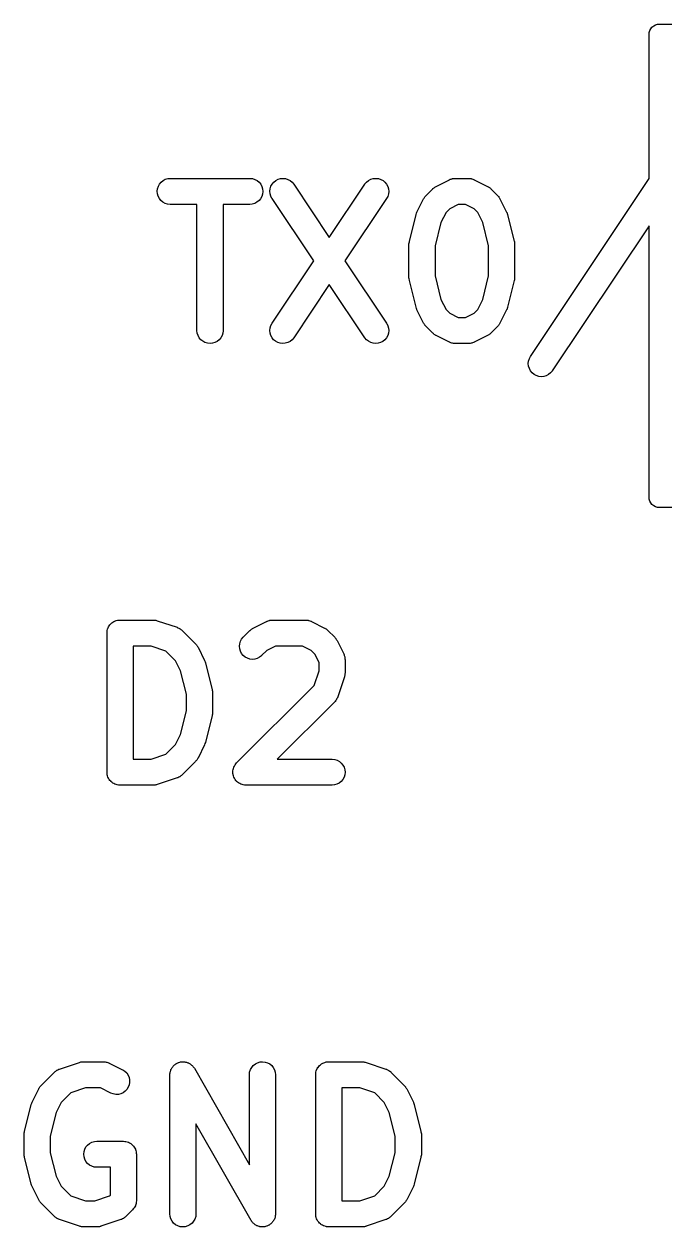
# Model space of a CAD drawing. Extents: x -13 to 127, y -89 to 15.
# Drawn here: x 108.81 to 112.5, y -23.67 to -16.76 of the extents above; entities that cross this region are included whole.
import ezdxf

# ---------------------------------------------------------------- set-up
doc = ezdxf.new("R2010")
doc.units = 0
doc.layers.add('BLACK', color=7, linetype='CONTINUOUS')

msp = doc.modelspace()

# ---------------------------------------------------------------- linework, layer by layer
at = {"layer": 'BLACK', "linetype": 'CONTINUOUS'}
for p, q in [((112.408, -16.818), (112.409, -16.8062)), ((112.409, -16.8062), (112.412, -16.7949)), ((112.412, -16.7949), (112.418, -16.7845)), ((112.418, -16.7845), (112.425, -16.7754)), ((112.425, -16.7754), (112.435, -16.7679)), ((112.435, -16.7679), (112.445, -16.7623)), ((112.445, -16.7623), (112.456, -16.7589)), ((112.456, -16.7589), (112.465, -16.758)), ((112.465, -16.758), (112.468, -16.7577)), ((112.468, -16.7577), (112.471, -16.758)), ((112.471, -16.758), (115.065, -16.758)), ((112.408, -16.8209), (112.408, -16.818)), ((112.408, -17.6466), (112.408, -16.8209)), ((109.581, -17.7194), (109.582, -17.7048)), ((109.582, -17.7048), (109.587, -17.6908)), ((109.587, -17.6908), (109.593, -17.678)), ((109.593, -17.678), (109.603, -17.6667)), ((109.603, -17.6667), (109.614, -17.6574)), ((109.614, -17.6574), (109.627, -17.6506)), ((109.627, -17.6506), (109.641, -17.6463)), ((109.641, -17.6463), (109.656, -17.6449)), ((109.656, -17.6449), (110.113, -17.6449)), ((110.113, -17.6449), (110.114, -17.6449)), ((110.114, -17.6449), (110.128, -17.6465)), ((110.128, -17.6465), (110.142, -17.651)), ((110.142, -17.651), (110.155, -17.658)), ((110.155, -17.658), (110.166, -17.6674)), ((110.166, -17.6674), (110.176, -17.6788)), ((110.176, -17.6788), (110.182, -17.6918)), ((110.182, -17.6918), (110.186, -17.7058)), ((110.186, -17.7058), (110.188, -17.7204)), ((110.228, -17.719), (110.23, -17.7044)), ((110.23, -17.7044), (110.234, -17.6905)), ((110.234, -17.6905), (110.241, -17.6776)), ((110.241, -17.6776), (110.251, -17.6664)), ((110.251, -17.6664), (110.262, -17.6572)), ((110.262, -17.6572), (110.275, -17.6504)), ((110.275, -17.6504), (110.289, -17.6463)), ((110.289, -17.6463), (110.304, -17.6449)), ((110.304, -17.6449), (110.318, -17.6464)), ((110.318, -17.6464), (110.332, -17.6507)), ((110.332, -17.6507), (110.345, -17.6577)), ((110.345, -17.6577), (110.356, -17.667)), ((110.356, -17.667), (110.366, -17.6783)), ((110.366, -17.6783), (110.57, -17.9847)), ((110.57, -17.9847), (110.774, -17.6783)), ((110.774, -17.6783), (110.775, -17.6774)), ((110.775, -17.6774), (110.784, -17.6662)), ((110.784, -17.6662), (110.796, -17.6571)), ((110.796, -17.6571), (110.809, -17.6503)), ((110.809, -17.6503), (110.823, -17.6462)), ((110.823, -17.6462), (110.837, -17.6449)), ((110.837, -17.6449), (110.852, -17.6465)), ((110.852, -17.6465), (110.866, -17.6508)), ((110.866, -17.6508), (110.879, -17.6578)), ((110.879, -17.6578), (110.89, -17.6671)), ((110.89, -17.6671), (110.899, -17.6785)), ((110.899, -17.6785), (110.906, -17.6914)), ((110.906, -17.6914), (110.91, -17.7055)), ((110.91, -17.7055), (110.912, -17.72)), ((111.126, -17.7431), (111.165, -17.705)), ((111.165, -17.7042), (111.169, -17.7016)), ((111.165, -17.705), (111.165, -17.7042)), ((111.169, -17.7016), (111.172, -17.6987)), ((111.172, -17.6987), (111.174, -17.697)), ((111.174, -17.697), (111.177, -17.6951)), ((111.177, -17.6951), (111.18, -17.6932)), ((111.18, -17.6932), (111.184, -17.6909)), ((111.184, -17.6909), (111.26, -17.6528)), ((111.26, -17.6528), (111.261, -17.6524)), ((111.261, -17.6524), (111.263, -17.6516)), ((111.263, -17.6516), (111.265, -17.6506)), ((111.265, -17.6506), (111.27, -17.6491)), ((111.27, -17.6491), (111.275, -17.6473)), ((111.275, -17.6473), (111.277, -17.647)), ((111.277, -17.647), (111.279, -17.6463)), ((111.279, -17.6463), (111.284, -17.6458)), ((111.284, -17.6458), (111.289, -17.645)), ((111.289, -17.645), (111.292, -17.6451)), ((111.292, -17.6451), (111.294, -17.6449)), ((111.294, -17.6449), (111.37, -17.6449)), ((111.37, -17.6449), (111.371, -17.6449)), ((111.371, -17.6449), (111.373, -17.6452)), ((111.373, -17.6452), (111.375, -17.6451)), ((111.375, -17.6451), (111.38, -17.646)), ((111.38, -17.646), (111.386, -17.6465)), ((111.386, -17.6465), (111.388, -17.6472)), ((111.388, -17.6472), (111.39, -17.6476)), ((111.39, -17.6476), (111.395, -17.6494)), ((111.395, -17.6494), (111.399, -17.651)), ((111.399, -17.651), (111.401, -17.652)), ((111.401, -17.652), (111.403, -17.6528)), ((111.403, -17.6528), (111.48, -17.6909)), ((111.48, -17.6909), (111.481, -17.6914)), ((111.481, -17.6914), (111.484, -17.6937)), ((111.484, -17.6937), (111.488, -17.6957)), ((111.488, -17.6957), (111.49, -17.6977)), ((111.49, -17.6977), (111.493, -17.6994)), ((111.493, -17.6994), (111.496, -17.7023)), ((111.496, -17.7023), (111.499, -17.705)), ((111.499, -17.705), (111.537, -17.7431)), ((111.727, -18.6688), (112.408, -17.6466)), ((109.582, -17.734), (109.581, -17.7194)), ((109.586, -17.748), (109.582, -17.734)), ((109.593, -17.761), (109.586, -17.748)), ((109.602, -17.7724), (109.593, -17.761)), ((109.613, -17.7818), (109.602, -17.7724)), ((110.166, -17.7731), (110.154, -17.7824)), ((110.175, -17.7618), (110.166, -17.7731)), ((110.182, -17.749), (110.175, -17.7618)), ((110.186, -17.735), (110.182, -17.749)), ((110.188, -17.7204), (110.186, -17.735)), ((110.23, -17.7336), (110.228, -17.719)), ((110.234, -17.7476), (110.23, -17.7336)), ((110.24, -17.7606), (110.234, -17.7476)), ((110.241, -17.7615), (110.24, -17.7606)), ((110.48, -18.1199), (110.241, -17.7615)), ((110.899, -17.7615), (110.66, -18.1199)), ((110.906, -17.7486), (110.899, -17.7615)), ((110.91, -17.7346), (110.906, -17.7486)), ((110.912, -17.72), (110.91, -17.7346)), ((111.074, -17.8387), (111.112, -17.7626)), ((111.112, -17.7626), (111.113, -17.7616)), ((111.113, -17.7616), (111.115, -17.7581)), ((111.115, -17.7581), (111.117, -17.7544)), ((111.117, -17.7544), (111.119, -17.752)), ((111.119, -17.752), (111.121, -17.7493)), ((111.121, -17.7493), (111.124, -17.7463)), ((111.124, -17.7463), (111.126, -17.7431)), ((111.537, -17.7431), (111.538, -17.7438)), ((111.538, -17.7438), (111.541, -17.7471)), ((111.541, -17.7471), (111.544, -17.7502)), ((111.544, -17.7502), (111.545, -17.7528)), ((111.545, -17.7528), (111.547, -17.7552)), ((111.547, -17.7552), (111.549, -17.759)), ((111.549, -17.759), (111.551, -17.7626)), ((111.551, -17.7626), (111.589, -17.8387)), ((109.626, -17.7888), (109.613, -17.7818)), ((109.64, -17.7933), (109.626, -17.7888)), ((109.655, -17.7949), (109.64, -17.7933)), ((109.656, -17.7949), (109.655, -17.7949)), ((109.809, -17.7949), (109.656, -17.7949)), ((109.809, -18.5199), (109.809, -17.7949)), ((110.113, -17.7949), (109.959, -17.7949)), ((109.959, -17.7949), (109.959, -18.5199)), ((110.127, -17.7935), (110.113, -17.7949)), ((110.141, -17.7892), (110.127, -17.7935)), ((110.154, -17.7824), (110.141, -17.7892)), ((111.069, -17.8524), (111.072, -17.8459)), ((111.072, -17.8459), (111.074, -17.8394)), ((111.074, -17.8391), (111.074, -17.8387)), ((111.074, -17.8394), (111.074, -17.8391)), ((111.241, -17.8405), (111.212, -17.8985)), ((111.262, -17.8196), (111.241, -17.8405)), ((111.311, -17.7949), (111.262, -17.8196)), ((111.352, -17.7949), (111.311, -17.7949)), ((111.402, -17.8196), (111.352, -17.7949)), ((111.423, -17.8405), (111.402, -17.8196)), ((111.452, -17.8985), (111.423, -17.8405)), ((111.589, -17.8387), (111.59, -17.8397)), ((111.59, -17.8397), (111.59, -17.84)), ((111.59, -17.84), (111.59, -17.8403)), ((111.59, -17.8403), (111.593, -17.8469)), ((111.031, -18.0065), (111.069, -17.8541)), ((111.069, -17.8528), (111.069, -17.8524)), ((111.069, -17.8531), (111.069, -17.8528)), ((111.069, -17.8541), (111.069, -17.8531)), ((111.212, -17.8985), (111.178, -18.0339)), ((111.485, -18.0339), (111.452, -17.8985)), ((111.593, -17.8469), (111.595, -17.8534)), ((111.595, -17.8534), (111.595, -17.8538)), ((111.595, -17.8538), (111.595, -17.8541)), ((111.595, -17.8541), (111.633, -18.0065)), ((112.408, -17.9171), (111.851, -18.752)), ((112.408, -19.475), (112.408, -17.9171)), ((111.028, -18.021), (111.029, -18.015)), ((111.028, -18.0223), (111.028, -18.021)), ((111.028, -18.0236), (111.028, -18.0223)), ((111.028, -18.0247), (111.028, -18.0236)), ((111.028, -18.2151), (111.028, -18.0247)), ((111.029, -18.015), (111.03, -18.0091)), ((111.03, -18.0078), (111.031, -18.0065)), ((111.03, -18.0091), (111.03, -18.0078)), ((111.178, -18.0339), (111.178, -18.2059)), ((111.485, -18.2059), (111.485, -18.0339)), ((111.633, -18.0065), (111.633, -18.0075)), ((111.633, -18.0075), (111.634, -18.0088)), ((111.634, -18.0088), (111.634, -18.0101)), ((111.634, -18.0101), (111.635, -18.0161)), ((111.635, -18.0161), (111.635, -18.022)), ((111.635, -18.022), (111.635, -18.0233)), ((111.635, -18.0233), (111.635, -18.0247)), ((111.635, -18.0247), (111.635, -18.2151)), ((110.241, -18.4783), (110.48, -18.1199)), ((110.66, -18.1199), (110.899, -18.4783)), ((110.57, -18.2551), (110.366, -18.5615)), ((110.774, -18.5615), (110.57, -18.2551)), ((111.028, -18.2165), (111.028, -18.2151)), ((111.028, -18.2178), (111.028, -18.2165)), ((111.029, -18.2237), (111.028, -18.2178)), ((111.03, -18.2297), (111.029, -18.2237)), ((111.03, -18.231), (111.03, -18.2297)), ((111.03, -18.2323), (111.03, -18.231)), ((111.031, -18.2333), (111.03, -18.2323)), ((111.069, -18.3857), (111.031, -18.2333)), ((111.178, -18.2059), (111.212, -18.3413)), ((111.452, -18.3413), (111.485, -18.2059)), ((111.633, -18.2333), (111.595, -18.3857)), ((111.634, -18.2307), (111.633, -18.232)), ((111.633, -18.232), (111.633, -18.2333)), ((111.635, -18.2189), (111.634, -18.2248)), ((111.634, -18.2248), (111.634, -18.2307)), ((111.635, -18.2151), (111.635, -18.2162)), ((111.635, -18.2162), (111.635, -18.2175)), ((111.635, -18.2175), (111.635, -18.2189)), ((111.069, -18.386), (111.069, -18.3857)), ((111.069, -18.3864), (111.069, -18.386)), ((111.071, -18.3929), (111.069, -18.3864)), ((111.074, -18.3995), (111.071, -18.3929)), ((111.074, -18.3998), (111.074, -18.3995)), ((111.212, -18.3413), (111.241, -18.3993)), ((111.241, -18.3993), (111.262, -18.4202)), ((111.402, -18.4202), (111.423, -18.3993)), ((111.423, -18.3993), (111.452, -18.3413)), ((111.592, -18.3939), (111.59, -18.4004)), ((111.595, -18.3874), (111.592, -18.3939)), ((111.595, -18.3857), (111.595, -18.3867)), ((111.595, -18.3867), (111.595, -18.3871)), ((111.595, -18.3871), (111.595, -18.3874)), ((111.074, -18.4001), (111.074, -18.3998)), ((111.074, -18.4011), (111.074, -18.4001)), ((111.112, -18.4773), (111.074, -18.4011)), ((111.262, -18.4202), (111.311, -18.4449)), ((111.311, -18.4449), (111.352, -18.4449)), ((111.352, -18.4449), (111.402, -18.4202)), ((111.589, -18.4011), (111.551, -18.4773)), ((111.59, -18.4007), (111.589, -18.4011)), ((111.59, -18.4004), (111.59, -18.4007)), ((109.811, -18.5345), (109.809, -18.5199)), ((109.815, -18.5485), (109.811, -18.5345)), ((109.958, -18.5355), (109.953, -18.5495)), ((109.959, -18.521), (109.958, -18.5355)), ((109.959, -18.5199), (109.959, -18.521)), ((110.228, -18.5198), (110.23, -18.5052)), ((110.23, -18.5344), (110.228, -18.5198)), ((110.23, -18.5052), (110.234, -18.4912)), ((110.234, -18.5484), (110.23, -18.5344)), ((110.234, -18.4912), (110.241, -18.4783)), ((110.899, -18.4783), (110.9, -18.4792)), ((110.9, -18.4792), (110.906, -18.4922)), ((110.906, -18.4922), (110.91, -18.5062)), ((110.91, -18.5354), (110.906, -18.5493)), ((110.91, -18.5062), (110.912, -18.5208)), ((110.912, -18.5208), (110.91, -18.5354)), ((111.115, -18.4808), (111.112, -18.4773)), ((111.117, -18.4846), (111.115, -18.4808)), ((111.119, -18.487), (111.117, -18.4846)), ((111.12, -18.4896), (111.119, -18.487)), ((111.123, -18.4927), (111.12, -18.4896)), ((111.126, -18.496), (111.123, -18.4927)), ((111.126, -18.4967), (111.126, -18.496)), ((111.165, -18.5348), (111.126, -18.4967)), ((111.168, -18.5375), (111.165, -18.5348)), ((111.171, -18.5405), (111.168, -18.5375)), ((111.498, -18.5356), (111.495, -18.5382)), ((111.499, -18.5348), (111.498, -18.5356)), ((111.537, -18.4967), (111.499, -18.5348)), ((111.54, -18.4935), (111.537, -18.4967)), ((111.543, -18.4905), (111.54, -18.4935)), ((111.545, -18.4878), (111.543, -18.4905)), ((111.547, -18.4854), (111.545, -18.4878)), ((111.549, -18.4817), (111.547, -18.4854)), ((111.551, -18.4782), (111.549, -18.4817)), ((111.551, -18.4773), (111.551, -18.4782)), ((109.822, -18.5614), (109.815, -18.5485)), ((109.831, -18.5728), (109.822, -18.5614)), ((109.842, -18.5821), (109.831, -18.5728)), ((109.855, -18.589), (109.842, -18.5821)), ((109.869, -18.5934), (109.855, -18.589)), ((109.884, -18.5949), (109.869, -18.5934)), ((109.898, -18.5936), (109.884, -18.5949)), ((109.912, -18.5894), (109.898, -18.5936)), ((109.925, -18.5827), (109.912, -18.5894)), ((109.937, -18.5735), (109.925, -18.5827)), ((109.946, -18.5623), (109.937, -18.5735)), ((109.953, -18.5495), (109.946, -18.5623)), ((110.241, -18.5613), (110.234, -18.5484)), ((110.25, -18.5727), (110.241, -18.5613)), ((110.261, -18.582), (110.25, -18.5727)), ((110.274, -18.589), (110.261, -18.582)), ((110.288, -18.5933), (110.274, -18.589)), ((110.303, -18.5949), (110.288, -18.5933)), ((110.317, -18.5936), (110.303, -18.5949)), ((110.331, -18.5895), (110.317, -18.5936)), ((110.344, -18.5827), (110.331, -18.5895)), ((110.356, -18.5736), (110.344, -18.5827)), ((110.365, -18.5624), (110.356, -18.5736)), ((110.366, -18.5615), (110.365, -18.5624)), ((110.783, -18.5728), (110.774, -18.5615)), ((110.795, -18.5821), (110.783, -18.5728)), ((110.808, -18.5891), (110.795, -18.5821)), ((110.822, -18.5934), (110.808, -18.5891)), ((110.836, -18.5949), (110.822, -18.5934)), ((110.851, -18.5936), (110.836, -18.5949)), ((110.865, -18.5894), (110.851, -18.5936)), ((110.878, -18.5826), (110.865, -18.5894)), ((110.889, -18.5734), (110.878, -18.5826)), ((110.899, -18.5622), (110.889, -18.5734)), ((110.906, -18.5493), (110.899, -18.5622)), ((111.173, -18.5422), (111.171, -18.5405)), ((111.176, -18.5441), (111.173, -18.5422)), ((111.18, -18.5461), (111.176, -18.5441)), ((111.183, -18.5484), (111.18, -18.5461)), ((111.184, -18.5489), (111.183, -18.5484)), ((111.26, -18.587), (111.184, -18.5489)), ((111.262, -18.5878), (111.26, -18.587)), ((111.264, -18.5888), (111.262, -18.5878)), ((111.269, -18.5904), (111.264, -18.5888)), ((111.274, -18.5922), (111.269, -18.5904)), ((111.276, -18.5926), (111.274, -18.5922)), ((111.278, -18.5933), (111.276, -18.5926)), ((111.283, -18.5938), (111.278, -18.5933)), ((111.288, -18.5947), (111.283, -18.5938)), ((111.291, -18.5947), (111.288, -18.5947)), ((111.293, -18.5949), (111.291, -18.5947)), ((111.294, -18.5949), (111.293, -18.5949)), ((111.37, -18.5949), (111.294, -18.5949)), ((111.372, -18.5947), (111.37, -18.5949)), ((111.374, -18.5948), (111.372, -18.5947)), ((111.379, -18.594), (111.374, -18.5948)), ((111.385, -18.5935), (111.379, -18.594)), ((111.387, -18.5928), (111.385, -18.5935)), ((111.389, -18.5925), (111.387, -18.5928)), ((111.394, -18.5907), (111.389, -18.5925)), ((111.399, -18.5892), (111.394, -18.5907)), ((111.4, -18.5882), (111.399, -18.5892)), ((111.403, -18.5874), (111.4, -18.5882)), ((111.48, -18.5489), (111.403, -18.587)), ((111.403, -18.587), (111.403, -18.5874)), ((111.483, -18.5466), (111.48, -18.5489)), ((111.487, -18.5447), (111.483, -18.5466)), ((111.489, -18.5428), (111.487, -18.5447)), ((111.492, -18.5411), (111.489, -18.5428)), ((111.495, -18.5382), (111.492, -18.5411)), ((111.72, -18.6817), (111.727, -18.6688)), ((111.714, -18.7103), (111.715, -18.6957)), ((111.715, -18.7248), (111.714, -18.7103)), ((111.715, -18.6957), (111.72, -18.6817)), ((111.72, -18.7389), (111.715, -18.7248)), ((111.726, -18.7518), (111.72, -18.7389)), ((111.736, -18.7631), (111.726, -18.7518)), ((111.747, -18.7725), (111.736, -18.7631)), ((111.76, -18.7795), (111.747, -18.7725)), ((111.774, -18.7838), (111.76, -18.7795)), ((111.788, -18.7854), (111.774, -18.7838)), ((111.803, -18.7841), (111.788, -18.7854)), ((111.817, -18.78), (111.803, -18.7841)), ((111.83, -18.7732), (111.817, -18.78)), ((111.841, -18.764), (111.83, -18.7732)), ((111.851, -18.7528), (111.841, -18.764)), ((111.851, -18.752), (111.851, -18.7528)), ((112.408, -19.478), (112.408, -19.475)), ((112.409, -19.4898), (112.408, -19.478)), ((112.412, -19.5011), (112.409, -19.4898)), ((112.418, -19.5115), (112.412, -19.5011)), ((112.425, -19.5206), (112.418, -19.5115)), ((112.435, -19.5281), (112.425, -19.5206)), ((112.445, -19.5337), (112.435, -19.5281)), ((112.456, -19.5371), (112.445, -19.5337)), ((112.465, -19.538), (112.456, -19.5371)), ((112.468, -19.5383), (112.465, -19.538)), ((112.465, -19.538), (112.465, -19.538)), ((112.471, -19.538), (112.468, -19.5383)), ((115.065, -19.538), (112.471, -19.538)), ((109.32, -20.2019), (109.325, -20.1974)), ((109.325, -20.1971), (109.332, -20.1939)), ((109.325, -20.1973), (109.325, -20.1971)), ((109.325, -20.1974), (109.325, -20.1973)), ((109.332, -20.1939), (109.338, -20.1906)), ((109.338, -20.1904), (109.345, -20.1884)), ((109.338, -20.1905), (109.338, -20.1904)), ((109.338, -20.1906), (109.338, -20.1905)), ((109.345, -20.1884), (109.352, -20.1863)), ((109.352, -20.1862), (109.359, -20.1856)), ((109.352, -20.1863), (109.352, -20.1862)), ((109.352, -20.1863), (109.352, -20.1863)), ((109.359, -20.1856), (109.367, -20.1849)), ((109.367, -20.1849), (109.557, -20.1849)), ((109.557, -20.1849), (109.558, -20.1849)), ((109.558, -20.1849), (109.562, -20.1854)), ((109.562, -20.1854), (109.566, -20.1855)), ((109.566, -20.1855), (109.569, -20.1862)), ((109.569, -20.1862), (109.573, -20.1865)), ((109.573, -20.1865), (109.577, -20.1878)), ((109.577, -20.1878), (109.581, -20.1888)), ((109.581, -20.1888), (109.695, -20.2268)), ((110.133, -20.2309), (110.209, -20.1928)), ((110.209, -20.1928), (110.21, -20.1924)), ((110.21, -20.1924), (110.212, -20.1916)), ((110.212, -20.1916), (110.214, -20.1906)), ((110.214, -20.1906), (110.219, -20.1891)), ((110.219, -20.1891), (110.224, -20.1873)), ((110.224, -20.1873), (110.226, -20.187)), ((110.226, -20.187), (110.228, -20.1863)), ((110.228, -20.1863), (110.233, -20.1858)), ((110.233, -20.1858), (110.238, -20.185)), ((110.238, -20.185), (110.241, -20.1851)), ((110.241, -20.1851), (110.243, -20.1849)), ((110.243, -20.1849), (110.433, -20.1849)), ((110.433, -20.1849), (110.434, -20.1849)), ((110.434, -20.1849), (110.436, -20.1852)), ((110.436, -20.1852), (110.439, -20.1851)), ((110.439, -20.1851), (110.444, -20.186)), ((110.444, -20.186), (110.449, -20.1865)), ((110.449, -20.1865), (110.451, -20.1872)), ((110.451, -20.1872), (110.453, -20.1876)), ((110.453, -20.1876), (110.458, -20.1894)), ((110.458, -20.1894), (110.463, -20.191)), ((110.463, -20.191), (110.465, -20.192)), ((110.465, -20.192), (110.467, -20.1928)), ((110.467, -20.1928), (110.543, -20.2309)), ((109.292, -20.2518), (109.293, -20.2448)), ((109.292, -20.2589), (109.292, -20.2518)), ((109.292, -20.2594), (109.292, -20.2589)), ((109.292, -20.2599), (109.292, -20.2594)), ((109.292, -20.2594), (109.292, -20.2594)), ((109.292, -20.2594), (109.292, -20.2594)), ((109.292, -21.0599), (109.292, -20.2599)), ((109.293, -20.2443), (109.295, -20.2376)), ((109.293, -20.2446), (109.293, -20.2443)), ((109.293, -20.2448), (109.293, -20.2446)), ((109.295, -20.2376), (109.297, -20.2308)), ((109.297, -20.2308), (109.298, -20.2306)), ((109.298, -20.2304), (109.301, -20.2241)), ((109.298, -20.2306), (109.298, -20.2304)), ((109.301, -20.2241), (109.304, -20.218)), ((109.304, -20.218), (109.305, -20.2178)), ((109.305, -20.2175), (109.309, -20.2121)), ((109.305, -20.2178), (109.305, -20.2175)), ((109.309, -20.2121), (109.314, -20.2067)), ((109.314, -20.2063), (109.32, -20.2019)), ((109.314, -20.2065), (109.314, -20.2063)), ((109.314, -20.2067), (109.314, -20.2065)), ((109.695, -20.2268), (109.696, -20.2272)), ((109.696, -20.2272), (109.698, -20.2281)), ((109.698, -20.2281), (109.7, -20.2288)), ((109.7, -20.2288), (109.705, -20.2312)), ((109.705, -20.2312), (109.709, -20.2333)), ((109.709, -20.2333), (109.711, -20.2346)), ((109.711, -20.2346), (109.713, -20.2357)), ((109.713, -20.2357), (109.717, -20.2389)), ((109.717, -20.2389), (109.721, -20.2419)), ((109.721, -20.2419), (109.723, -20.2436)), ((109.723, -20.2436), (109.724, -20.245)), ((109.724, -20.245), (109.801, -20.3212)), ((110.075, -20.2831), (110.113, -20.245)), ((110.113, -20.245), (110.114, -20.2442)), ((110.114, -20.2442), (110.118, -20.2416)), ((110.118, -20.2416), (110.121, -20.2387)), ((110.121, -20.2387), (110.123, -20.237)), ((110.123, -20.237), (110.126, -20.2351)), ((110.126, -20.2351), (110.129, -20.2332)), ((110.129, -20.2332), (110.133, -20.2309)), ((110.543, -20.2309), (110.544, -20.2314)), ((110.544, -20.2314), (110.547, -20.2337)), ((110.547, -20.2337), (110.551, -20.2357)), ((110.551, -20.2357), (110.554, -20.2377)), ((110.554, -20.2377), (110.556, -20.2394)), ((110.556, -20.2394), (110.559, -20.2423)), ((110.559, -20.2423), (110.562, -20.245)), ((110.562, -20.245), (110.601, -20.2831)), ((109.442, -20.3349), (109.442, -20.9849)), ((109.545, -20.3349), (109.442, -20.3349)), ((109.631, -20.3636), (109.545, -20.3349)), ((109.801, -20.3212), (109.801, -20.3219)), ((109.801, -20.3219), (109.804, -20.3252)), ((109.804, -20.3252), (109.807, -20.3283)), ((109.807, -20.3283), (109.808, -20.3309)), ((109.808, -20.3309), (109.81, -20.3333)), ((109.81, -20.3333), (109.812, -20.3371)), ((110.053, -20.3358), (110.055, -20.3213)), ((110.055, -20.3504), (110.053, -20.3358)), ((110.055, -20.3213), (110.059, -20.3073)), ((110.059, -20.3073), (110.066, -20.2944)), ((110.066, -20.2944), (110.075, -20.2831)), ((110.26, -20.3349), (110.211, -20.3596)), ((110.415, -20.3349), (110.26, -20.3349)), ((110.465, -20.3596), (110.415, -20.3349)), ((110.601, -20.2831), (110.601, -20.2838)), ((110.601, -20.2838), (110.604, -20.2871)), ((110.604, -20.2871), (110.607, -20.2902)), ((110.607, -20.2902), (110.608, -20.2928)), ((110.608, -20.2928), (110.61, -20.2952)), ((110.61, -20.2952), (110.612, -20.299)), ((110.612, -20.299), (110.615, -20.3026)), ((110.615, -20.3026), (110.653, -20.3787)), ((109.686, -20.4186), (109.631, -20.3636)), ((109.812, -20.3371), (109.815, -20.3406)), ((109.815, -20.3406), (109.853, -20.4168)), ((110.059, -20.3644), (110.055, -20.3504)), ((110.066, -20.3774), (110.059, -20.3644)), ((110.075, -20.3888), (110.066, -20.3774)), ((110.086, -20.3981), (110.075, -20.3888)), ((110.099, -20.4051), (110.086, -20.3981)), ((110.113, -20.4095), (110.099, -20.4051)), ((110.156, -20.4057), (110.142, -20.4098)), ((110.169, -20.399), (110.156, -20.4057)), ((110.181, -20.3899), (110.169, -20.399)), ((110.211, -20.3596), (110.181, -20.3891)), ((110.181, -20.3891), (110.181, -20.3899)), ((110.486, -20.3805), (110.465, -20.3596)), ((110.511, -20.43), (110.486, -20.3805)), ((110.653, -20.3787), (110.653, -20.3797)), ((110.653, -20.3797), (110.654, -20.3818)), ((110.654, -20.3818), (110.655, -20.3837)), ((110.655, -20.3837), (110.656, -20.3886)), ((110.656, -20.3886), (110.658, -20.3934)), ((110.658, -20.3934), (110.659, -20.3956)), ((110.659, -20.3956), (110.659, -20.3977)), ((110.659, -20.3977), (110.66, -20.4028)), ((110.66, -20.4028), (110.66, -20.4079)), ((109.715, -20.4766), (109.686, -20.4186)), ((109.853, -20.4168), (109.853, -20.4178)), ((109.853, -20.4178), (109.853, -20.4181)), ((109.853, -20.4181), (109.853, -20.4184)), ((109.853, -20.4184), (109.856, -20.425)), ((109.856, -20.425), (109.858, -20.4315)), ((109.858, -20.4315), (109.858, -20.4319)), ((109.858, -20.4319), (109.858, -20.4322)), ((109.858, -20.4322), (109.896, -20.5846)), ((110.128, -20.4111), (110.113, -20.4095)), ((110.142, -20.4098), (110.128, -20.4111)), ((110.511, -20.4763), (110.511, -20.43)), ((110.66, -20.4079), (110.66, -20.4101)), ((110.66, -20.4101), (110.661, -20.4123)), ((110.661, -20.4123), (110.661, -20.4885)), ((109.749, -20.612), (109.715, -20.4766)), ((110.482, -20.5622), (110.511, -20.4763)), ((110.657, -20.5122), (110.619, -20.6265)), ((110.658, -20.5081), (110.657, -20.5122)), ((110.659, -20.5041), (110.658, -20.5081)), ((110.66, -20.4979), (110.659, -20.501)), ((110.659, -20.501), (110.659, -20.5041)), ((110.661, -20.4895), (110.66, -20.4937)), ((110.66, -20.4937), (110.66, -20.4979)), ((110.661, -20.4885), (110.661, -20.4895)), ((109.749, -20.7078), (109.749, -20.612)), ((109.896, -20.5846), (109.897, -20.5856)), ((109.897, -20.5856), (109.897, -20.5869)), ((109.897, -20.5869), (109.897, -20.5882)), ((109.897, -20.5882), (109.898, -20.5942)), ((109.898, -20.5942), (109.899, -20.6001)), ((109.899, -20.6001), (109.899, -20.6014)), ((109.899, -20.6014), (109.899, -20.6028)), ((109.899, -20.6028), (109.899, -20.717)), ((110.037, -21.0069), (110.482, -20.5622)), ((110.601, -20.6558), (110.271, -20.9849)), ((110.602, -20.6541), (110.601, -20.6558)), ((110.604, -20.6526), (110.602, -20.6541)), ((110.607, -20.6485), (110.604, -20.6526)), ((110.61, -20.6445), (110.607, -20.6485)), ((110.611, -20.6425), (110.61, -20.6445)), ((110.612, -20.6408), (110.611, -20.6425)), ((110.614, -20.6361), (110.612, -20.6408)), ((110.617, -20.6316), (110.614, -20.6361)), ((110.618, -20.6275), (110.617, -20.6295)), ((110.617, -20.6295), (110.617, -20.6316)), ((110.619, -20.6265), (110.618, -20.6275)), ((109.715, -20.8433), (109.749, -20.7078)), ((109.896, -20.7352), (109.858, -20.8876)), ((109.897, -20.7339), (109.896, -20.7352)), ((109.898, -20.7267), (109.897, -20.7326)), ((109.897, -20.7326), (109.897, -20.7339)), ((109.899, -20.7208), (109.898, -20.7267)), ((109.899, -20.717), (109.899, -20.7181)), ((109.899, -20.7181), (109.899, -20.7194)), ((109.899, -20.7194), (109.899, -20.7208)), ((109.686, -20.9012), (109.715, -20.8433)), ((109.858, -20.8893), (109.855, -20.8958)), ((109.858, -20.8876), (109.858, -20.8886)), ((109.858, -20.8886), (109.858, -20.889)), ((109.858, -20.889), (109.858, -20.8893)), ((109.545, -20.9849), (109.631, -20.9563)), ((109.631, -20.9563), (109.686, -20.9012)), ((109.853, -20.903), (109.815, -20.9792)), ((109.855, -20.8958), (109.853, -20.9023)), ((109.853, -20.9023), (109.853, -20.9026)), ((109.853, -20.9026), (109.853, -20.903)), ((109.442, -20.9849), (109.545, -20.9849)), ((109.801, -20.9987), (109.724, -21.0748)), ((109.803, -20.9954), (109.801, -20.9987)), ((109.806, -20.9924), (109.803, -20.9954)), ((109.808, -20.9898), (109.806, -20.9924)), ((109.81, -20.9873), (109.808, -20.9898)), ((109.812, -20.9836), (109.81, -20.9873)), ((109.814, -20.9801), (109.812, -20.9836)), ((109.815, -20.9792), (109.814, -20.9801)), ((110.021, -21.0308), (110.025, -21.0245)), ((110.025, -21.0245), (110.028, -21.0182)), ((110.028, -21.018), (110.033, -21.0124)), ((110.028, -21.0181), (110.028, -21.018)), ((110.028, -21.0182), (110.028, -21.0181)), ((110.033, -21.0124), (110.037, -21.0069)), ((110.271, -20.9849), (110.586, -20.9849)), ((110.586, -20.9849), (110.587, -20.9849)), ((110.587, -20.9849), (110.601, -20.9865)), ((110.601, -20.9865), (110.615, -20.991)), ((110.615, -20.991), (110.628, -20.998)), ((110.628, -20.998), (110.639, -21.0074)), ((110.639, -21.0074), (110.648, -21.0188)), ((110.648, -21.0188), (110.655, -21.0318)), ((109.292, -21.0669), (109.292, -21.0599)), ((109.293, -21.074), (109.292, -21.0669)), ((109.293, -21.0742), (109.293, -21.074)), ((109.293, -21.0745), (109.293, -21.0742)), ((109.295, -21.0812), (109.293, -21.0745)), ((109.297, -21.088), (109.295, -21.0812)), ((109.297, -21.0882), (109.297, -21.088)), ((109.297, -21.0885), (109.297, -21.0882)), ((109.3, -21.0947), (109.297, -21.0885)), ((109.304, -21.101), (109.3, -21.0947)), ((109.695, -21.093), (109.581, -21.1311)), ((109.697, -21.0921), (109.695, -21.093)), ((109.699, -21.0914), (109.697, -21.0921)), ((109.704, -21.0891), (109.699, -21.0914)), ((109.708, -21.087), (109.704, -21.0891)), ((109.71, -21.0857), (109.708, -21.087)), ((109.712, -21.0847), (109.71, -21.0857)), ((109.716, -21.0815), (109.712, -21.0847)), ((109.72, -21.0786), (109.716, -21.0815)), ((109.722, -21.077), (109.72, -21.0786)), ((109.724, -21.0756), (109.722, -21.077)), ((109.724, -21.0748), (109.724, -21.0756)), ((110.015, -21.0594), (110.016, -21.0523)), ((110.015, -21.0595), (110.015, -21.0594)), ((110.015, -21.0596), (110.015, -21.0595)), ((110.016, -21.0668), (110.015, -21.0596)), ((110.016, -21.0523), (110.017, -21.0451)), ((110.017, -21.074), (110.016, -21.0668)), ((110.017, -21.0448), (110.019, -21.0379)), ((110.017, -21.045), (110.017, -21.0448)), ((110.017, -21.0451), (110.017, -21.045)), ((110.017, -21.0741), (110.017, -21.074)), ((110.017, -21.0742), (110.017, -21.0741)), ((110.019, -21.0811), (110.017, -21.0742)), ((110.019, -21.0379), (110.021, -21.0311)), ((110.021, -21.088), (110.019, -21.0811)), ((110.021, -21.031), (110.021, -21.0308)), ((110.021, -21.0311), (110.021, -21.031)), ((110.021, -21.0881), (110.021, -21.088)), ((110.021, -21.0882), (110.021, -21.0881)), ((110.024, -21.0948), (110.021, -21.0882)), ((110.028, -21.101), (110.024, -21.0948)), ((110.655, -21.089), (110.648, -21.1018)), ((110.655, -21.0318), (110.659, -21.0458)), ((110.659, -21.075), (110.655, -21.089)), ((110.659, -21.0458), (110.661, -21.0604)), ((110.661, -21.0604), (110.659, -21.075)), ((109.304, -21.1012), (109.304, -21.101)), ((109.304, -21.1014), (109.304, -21.1012)), ((109.309, -21.1069), (109.304, -21.1014)), ((109.313, -21.1124), (109.309, -21.1069)), ((109.313, -21.1125), (109.313, -21.1124)), ((109.313, -21.1128), (109.313, -21.1125)), ((109.319, -21.1172), (109.313, -21.1128)), ((109.324, -21.1218), (109.319, -21.1172)), ((109.324, -21.1219), (109.324, -21.1218)), ((109.325, -21.1221), (109.324, -21.1219)), ((109.331, -21.1254), (109.325, -21.1221)), ((109.337, -21.1288), (109.331, -21.1254)), ((109.337, -21.1289), (109.337, -21.1288)), ((109.337, -21.129), (109.337, -21.1289)), ((109.344, -21.1311), (109.337, -21.129)), ((109.351, -21.1333), (109.344, -21.1311)), ((109.351, -21.1334), (109.351, -21.1333)), ((109.351, -21.1333), (109.351, -21.1333)), ((109.358, -21.1341), (109.351, -21.1334)), ((109.365, -21.1349), (109.358, -21.1341)), ((109.366, -21.1349), (109.365, -21.1349)), ((109.367, -21.1349), (109.366, -21.1349)), ((109.366, -21.1349), (109.366, -21.1349)), ((109.366, -21.1349), (109.366, -21.1349)), ((109.557, -21.1349), (109.367, -21.1349)), ((109.561, -21.1345), (109.557, -21.1349)), ((109.565, -21.1344), (109.561, -21.1345)), ((109.568, -21.1338), (109.565, -21.1344)), ((109.572, -21.1335), (109.568, -21.1338)), ((109.576, -21.1323), (109.572, -21.1335)), ((109.58, -21.1314), (109.576, -21.1323)), ((109.581, -21.1311), (109.58, -21.1314)), ((110.028, -21.1011), (110.028, -21.101)), ((110.028, -21.1012), (110.028, -21.1011)), ((110.032, -21.1068), (110.028, -21.1012)), ((110.037, -21.1124), (110.032, -21.1068)), ((110.037, -21.1125), (110.037, -21.1124)), ((110.037, -21.1126), (110.037, -21.1125)), ((110.042, -21.1171), (110.037, -21.1126)), ((110.048, -21.1218), (110.042, -21.1171)), ((110.048, -21.1219), (110.048, -21.1218)), ((110.055, -21.1254), (110.048, -21.1219)), ((110.048, -21.1219), (110.048, -21.1219)), ((110.061, -21.1288), (110.055, -21.1254)), ((110.061, -21.1289), (110.061, -21.1288)), ((110.068, -21.1311), (110.061, -21.1289)), ((110.061, -21.1289), (110.061, -21.1289)), ((110.075, -21.1333), (110.068, -21.1311)), ((110.082, -21.1341), (110.075, -21.1333)), ((110.075, -21.1333), (110.075, -21.1333)), ((110.075, -21.1333), (110.075, -21.1333)), ((110.089, -21.1349), (110.082, -21.1341)), ((110.09, -21.1349), (110.089, -21.1349)), ((110.586, -21.1349), (110.09, -21.1349)), ((110.09, -21.1349), (110.09, -21.1349)), ((110.09, -21.1349), (110.09, -21.1349)), ((110.09, -21.1349), (110.09, -21.1349)), ((110.6, -21.1335), (110.586, -21.1349)), ((110.614, -21.1292), (110.6, -21.1335)), ((110.627, -21.1224), (110.614, -21.1292)), ((110.638, -21.1131), (110.627, -21.1224)), ((110.648, -21.1018), (110.638, -21.1131)), ((109.019, -22.7668), (109.133, -22.7288)), ((109.133, -22.7288), (109.134, -22.7284)), ((109.134, -22.7284), (109.138, -22.7275)), ((109.138, -22.7275), (109.142, -22.7263)), ((109.142, -22.7263), (109.146, -22.726)), ((109.146, -22.726), (109.149, -22.7254)), ((109.149, -22.7254), (109.153, -22.7253)), ((109.153, -22.7253), (109.157, -22.7249)), ((109.157, -22.7249), (109.271, -22.7249)), ((109.271, -22.7249), (109.272, -22.7249)), ((109.272, -22.7249), (109.275, -22.7252)), ((109.275, -22.7252), (109.277, -22.7251)), ((109.277, -22.7251), (109.282, -22.726)), ((109.282, -22.726), (109.287, -22.7265)), ((109.287, -22.7265), (109.289, -22.7272)), ((109.289, -22.7272), (109.291, -22.7276)), ((109.291, -22.7276), (109.296, -22.7294)), ((109.296, -22.7294), (109.301, -22.731)), ((109.301, -22.731), (109.303, -22.732)), ((109.303, -22.732), (109.305, -22.7328)), ((109.305, -22.7328), (109.381, -22.7709)), ((109.664, -22.7618), (109.667, -22.7575)), ((109.667, -22.7575), (109.668, -22.7556)), ((109.668, -22.7556), (109.67, -22.7535)), ((109.67, -22.7535), (109.673, -22.75)), ((109.673, -22.75), (109.676, -22.7463)), ((109.676, -22.7463), (109.678, -22.7447)), ((109.678, -22.7447), (109.68, -22.7429)), ((109.68, -22.7429), (109.684, -22.7402)), ((109.684, -22.7402), (109.687, -22.7371)), ((109.687, -22.7371), (109.69, -22.736)), ((109.69, -22.736), (109.692, -22.7345)), ((109.692, -22.7345), (109.696, -22.7326)), ((109.696, -22.7326), (109.7, -22.7304)), ((109.7, -22.7304), (109.703, -22.7296)), ((109.703, -22.7296), (109.705, -22.7286)), ((109.705, -22.7286), (109.71, -22.7276)), ((109.71, -22.7276), (109.714, -22.7262)), ((109.714, -22.7262), (109.717, -22.726)), ((109.717, -22.726), (109.719, -22.7255)), ((109.719, -22.7255), (109.724, -22.7253)), ((109.724, -22.7253), (109.729, -22.7249)), ((109.729, -22.7249), (109.731, -22.7252)), ((109.731, -22.7252), (109.734, -22.7251)), ((109.734, -22.7251), (109.739, -22.7259)), ((109.739, -22.7259), (109.744, -22.7264)), ((109.744, -22.7264), (109.746, -22.7272)), ((109.746, -22.7272), (109.748, -22.7276)), ((109.748, -22.7276), (109.753, -22.7293)), ((109.753, -22.7293), (109.757, -22.7308)), ((109.757, -22.7308), (109.76, -22.732)), ((109.76, -22.732), (109.762, -22.7329)), ((109.762, -22.7329), (109.766, -22.7354)), ((109.766, -22.7354), (109.77, -22.7377)), ((109.77, -22.7377), (109.772, -22.7393)), ((109.772, -22.7393), (109.774, -22.7407)), ((109.774, -22.7407), (109.778, -22.744)), ((109.778, -22.744), (109.782, -22.7471)), ((109.782, -22.7471), (109.783, -22.749)), ((109.783, -22.749), (109.785, -22.7508)), ((109.785, -22.7508), (109.788, -22.7547)), ((109.788, -22.7547), (109.791, -22.7584)), ((110.117, -22.7704), (110.124, -22.7575)), ((110.124, -22.7575), (110.133, -22.7463)), ((110.133, -22.7463), (110.145, -22.7371)), ((110.145, -22.7371), (110.157, -22.7304)), ((110.157, -22.7304), (110.172, -22.7262)), ((110.172, -22.7262), (110.186, -22.7249)), ((110.186, -22.7249), (110.201, -22.7264)), ((110.201, -22.7264), (110.215, -22.7308)), ((110.215, -22.7308), (110.228, -22.7377)), ((110.228, -22.7377), (110.239, -22.7471)), ((110.239, -22.7471), (110.248, -22.7584)), ((110.505, -22.7575), (110.509, -22.7521)), ((110.505, -22.7578), (110.505, -22.7575)), ((110.509, -22.7521), (110.514, -22.7467)), ((110.514, -22.7463), (110.52, -22.7419)), ((110.514, -22.7465), (110.514, -22.7463)), ((110.514, -22.7467), (110.514, -22.7465)), ((110.52, -22.7419), (110.525, -22.7374)), ((110.525, -22.7371), (110.532, -22.7339)), ((110.525, -22.7373), (110.525, -22.7371)), ((110.525, -22.7374), (110.525, -22.7373)), ((110.532, -22.7339), (110.538, -22.7306)), ((110.538, -22.7304), (110.545, -22.7284)), ((110.538, -22.7305), (110.538, -22.7304)), ((110.538, -22.7306), (110.538, -22.7305)), ((110.545, -22.7284), (110.552, -22.7263)), ((110.552, -22.7262), (110.559, -22.7256)), ((110.552, -22.7263), (110.552, -22.7262)), ((110.552, -22.7263), (110.552, -22.7263)), ((110.559, -22.7256), (110.567, -22.7249)), ((110.567, -22.7249), (110.757, -22.7249)), ((110.757, -22.7249), (110.758, -22.7249)), ((110.758, -22.7249), (110.762, -22.7254)), ((110.762, -22.7254), (110.766, -22.7255)), ((110.766, -22.7255), (110.769, -22.7262)), ((110.769, -22.7262), (110.773, -22.7265)), ((110.773, -22.7265), (110.777, -22.7278)), ((110.777, -22.7278), (110.781, -22.7288)), ((110.781, -22.7288), (110.895, -22.7668)), ((108.913, -22.8612), (108.99, -22.785)), ((108.99, -22.7842), (108.992, -22.7829)), ((108.99, -22.785), (108.99, -22.7842)), ((108.992, -22.7829), (108.994, -22.7813)), ((108.994, -22.7813), (108.998, -22.7783)), ((108.998, -22.7783), (109.002, -22.7751)), ((109.002, -22.7751), (109.004, -22.7741)), ((109.004, -22.7741), (109.006, -22.7728)), ((109.006, -22.7728), (109.01, -22.7707)), ((109.01, -22.7707), (109.015, -22.7684)), ((109.015, -22.7684), (109.017, -22.7677)), ((109.017, -22.7677), (109.019, -22.7668)), ((109.381, -22.7709), (109.382, -22.7714)), ((109.382, -22.7714), (109.394, -22.7794)), ((109.394, -22.7794), (109.405, -22.7896)), ((109.405, -22.7896), (109.413, -22.8016)), ((109.413, -22.8016), (109.419, -22.815)), ((109.419, -22.815), (109.422, -22.8293)), ((109.653, -22.7989), (109.654, -22.7963)), ((109.653, -22.7999), (109.653, -22.7989)), ((109.653, -23.5999), (109.653, -22.7999)), ((109.654, -22.7938), (109.655, -22.7891)), ((109.654, -22.7963), (109.654, -22.7938)), ((109.655, -22.7843), (109.656, -22.7819)), ((109.655, -22.7891), (109.655, -22.7843)), ((109.656, -22.7794), (109.658, -22.7749)), ((109.656, -22.7819), (109.656, -22.7794)), ((109.658, -22.7749), (109.659, -22.7704)), ((109.659, -22.7704), (109.661, -22.7681)), ((109.661, -22.7681), (109.662, -22.7658)), ((109.662, -22.7658), (109.664, -22.7618)), ((109.791, -22.7584), (109.792, -22.7606)), ((109.792, -22.7606), (109.794, -22.7627)), ((109.794, -22.7627), (110.111, -23.3175)), ((110.111, -22.7989), (110.112, -22.7843)), ((110.111, -22.7999), (110.111, -22.7989)), ((110.111, -23.3175), (110.111, -22.7999)), ((110.112, -22.7843), (110.117, -22.7704)), ((110.248, -22.7584), (110.255, -22.7713)), ((110.255, -22.7713), (110.259, -22.7853)), ((110.259, -22.7853), (110.261, -22.7999)), ((110.261, -22.7999), (110.261, -23.5999)), ((110.492, -22.7918), (110.493, -22.7848)), ((110.492, -22.7989), (110.492, -22.7918)), ((110.492, -22.7994), (110.492, -22.7989)), ((110.492, -22.7999), (110.492, -22.7994)), ((110.492, -22.7994), (110.492, -22.7994)), ((110.492, -22.7994), (110.492, -22.7994)), ((110.492, -23.5999), (110.492, -22.7999)), ((110.493, -22.7843), (110.495, -22.7776)), ((110.493, -22.7846), (110.493, -22.7843)), ((110.493, -22.7848), (110.493, -22.7846)), ((110.495, -22.7776), (110.497, -22.7708)), ((110.497, -22.7708), (110.498, -22.7706)), ((110.498, -22.7704), (110.501, -22.7641)), ((110.498, -22.7706), (110.498, -22.7704)), ((110.501, -22.7641), (110.504, -22.758)), ((110.504, -22.758), (110.505, -22.7578)), ((110.895, -22.7668), (110.896, -22.7672)), ((110.896, -22.7672), (110.898, -22.7681)), ((110.898, -22.7681), (110.9, -22.7688)), ((110.9, -22.7688), (110.905, -22.7712)), ((110.905, -22.7712), (110.909, -22.7733)), ((110.909, -22.7733), (110.911, -22.7746)), ((110.911, -22.7746), (110.913, -22.7757)), ((110.913, -22.7757), (110.917, -22.7789)), ((110.917, -22.7789), (110.921, -22.7819)), ((110.921, -22.7819), (110.923, -22.7836)), ((110.923, -22.7836), (110.924, -22.785)), ((110.924, -22.785), (111.001, -22.8612)), ((108.861, -22.9568), (108.899, -22.8806)), ((108.899, -22.8806), (108.9, -22.8797)), ((108.9, -22.8797), (108.902, -22.8762)), ((108.902, -22.8762), (108.904, -22.8725)), ((108.904, -22.8725), (108.906, -22.8701)), ((108.906, -22.8701), (108.908, -22.8674)), ((108.908, -22.8674), (108.911, -22.8644)), ((108.911, -22.8644), (108.913, -22.8612)), ((109.169, -22.8749), (109.083, -22.9036)), ((109.254, -22.8749), (109.169, -22.8749)), ((109.314, -22.9051), (109.254, -22.8749)), ((109.396, -22.8949), (109.384, -22.9033)), ((109.406, -22.8843), (109.396, -22.8949)), ((109.414, -22.872), (109.406, -22.8843)), ((109.42, -22.8584), (109.414, -22.872)), ((109.422, -22.844), (109.42, -22.8584)), ((109.422, -22.8293), (109.422, -22.844)), ((110.642, -22.8749), (110.642, -23.5249)), ((110.745, -22.8749), (110.642, -22.8749)), ((110.831, -22.9036), (110.745, -22.8749)), ((111.001, -22.8612), (111.001, -22.8619)), ((111.001, -22.8619), (111.004, -22.8652)), ((111.004, -22.8652), (111.007, -22.8683)), ((111.007, -22.8683), (111.008, -22.8709)), ((111.008, -22.8709), (111.01, -22.8733)), ((111.01, -22.8733), (111.012, -22.8771)), ((111.012, -22.8771), (111.015, -22.8806)), ((111.015, -22.8806), (111.053, -22.9568)), ((108.856, -22.9705), (108.859, -22.964)), ((108.859, -22.964), (108.861, -22.9575)), ((108.861, -22.9572), (108.861, -22.9568)), ((108.861, -22.9575), (108.861, -22.9572)), ((109.028, -22.9586), (108.999, -23.0166)), ((109.083, -22.9036), (109.028, -22.9586)), ((109.328, -22.9103), (109.314, -22.9051)), ((109.342, -22.9128), (109.328, -22.9103)), ((109.357, -22.9124), (109.342, -22.9128)), ((109.371, -22.9092), (109.357, -22.9124)), ((109.384, -22.9033), (109.371, -22.9092)), ((110.886, -22.9586), (110.831, -22.9036)), ((110.915, -23.0166), (110.886, -22.9586)), ((111.053, -22.9568), (111.053, -22.9578)), ((111.053, -22.9578), (111.053, -22.9581)), ((111.053, -22.9581), (111.053, -22.9584)), ((111.053, -22.9584), (111.056, -22.965)), ((111.056, -22.965), (111.058, -22.9715)), ((108.818, -23.1246), (108.856, -22.9722)), ((108.856, -22.9709), (108.856, -22.9705)), ((108.856, -22.9712), (108.856, -22.9709)), ((108.856, -22.9722), (108.856, -22.9712)), ((108.999, -23.0166), (108.965, -23.152)), ((110.949, -23.152), (110.915, -23.0166)), ((111.058, -22.9715), (111.058, -22.9719)), ((111.058, -22.9719), (111.058, -22.9722)), ((111.058, -22.9722), (111.096, -23.1246)), ((110.12, -23.6371), (109.803, -23.0823)), ((109.803, -23.0823), (109.803, -23.5999)), ((108.815, -23.139), (108.816, -23.1331)), ((108.815, -23.1404), (108.815, -23.139)), ((108.815, -23.1417), (108.815, -23.1404)), ((108.815, -23.1428), (108.815, -23.1417)), ((108.815, -23.257), (108.815, -23.1428)), ((108.816, -23.1331), (108.817, -23.1272)), ((108.817, -23.1259), (108.818, -23.1246)), ((108.817, -23.1272), (108.817, -23.1259)), ((108.965, -23.152), (108.965, -23.2478)), ((110.949, -23.2478), (110.949, -23.152)), ((111.096, -23.1246), (111.097, -23.1256)), ((111.097, -23.1256), (111.097, -23.1269)), ((111.097, -23.1269), (111.097, -23.1282)), ((111.097, -23.1282), (111.098, -23.1342)), ((111.098, -23.1342), (111.099, -23.1401)), ((111.099, -23.1401), (111.099, -23.1414)), ((111.099, -23.1414), (111.099, -23.1428)), ((111.099, -23.1428), (111.099, -23.257)), ((109.16, -23.242), (109.164, -23.228)), ((109.164, -23.228), (109.171, -23.2151)), ((109.171, -23.2151), (109.18, -23.2038)), ((109.18, -23.2038), (109.192, -23.1946)), ((109.192, -23.1946), (109.205, -23.1877)), ((109.205, -23.1877), (109.219, -23.1835)), ((109.219, -23.1835), (109.233, -23.182)), ((109.233, -23.182), (109.386, -23.182)), ((109.386, -23.182), (109.386, -23.1821)), ((109.386, -23.1821), (109.386, -23.182)), ((109.386, -23.182), (109.386, -23.1821)), ((109.386, -23.1821), (109.387, -23.1821)), ((109.387, -23.1821), (109.394, -23.1828)), ((109.394, -23.1828), (109.401, -23.1836)), ((109.401, -23.1836), (109.401, -23.1837)), ((109.401, -23.1837), (109.401, -23.1837)), ((109.401, -23.1837), (109.408, -23.1858)), ((109.408, -23.1858), (109.415, -23.1879)), ((109.415, -23.1879), (109.415, -23.188)), ((109.415, -23.188), (109.415, -23.1881)), ((109.415, -23.1881), (109.421, -23.1915)), ((109.421, -23.1915), (109.428, -23.1949)), ((109.428, -23.1949), (109.428, -23.195)), ((109.428, -23.195), (109.428, -23.1952)), ((109.428, -23.1952), (109.433, -23.1997)), ((109.433, -23.1997), (109.439, -23.2042)), ((109.439, -23.2042), (109.439, -23.2044)), ((109.439, -23.2044), (109.439, -23.2046)), ((109.439, -23.2046), (109.444, -23.21)), ((109.444, -23.21), (109.448, -23.2155)), ((109.448, -23.2155), (109.448, -23.2158)), ((109.448, -23.2158), (109.448, -23.216)), ((109.448, -23.216), (109.452, -23.2222)), ((109.452, -23.2222), (109.455, -23.2285)), ((109.455, -23.2285), (109.455, -23.2287)), ((109.455, -23.2287), (109.455, -23.229)), ((109.455, -23.229), (109.457, -23.2357)), ((109.457, -23.2357), (109.459, -23.2425)), ((108.815, -23.2584), (108.815, -23.257)), ((108.815, -23.2597), (108.815, -23.2584)), ((108.816, -23.2656), (108.815, -23.2597)), ((108.817, -23.2716), (108.816, -23.2656)), ((108.817, -23.2729), (108.817, -23.2716)), ((108.817, -23.2742), (108.817, -23.2729)), ((108.818, -23.2752), (108.817, -23.2742)), ((108.856, -23.4276), (108.818, -23.2752)), ((108.965, -23.2478), (108.999, -23.3833)), ((109.158, -23.2565), (109.16, -23.242)), ((109.16, -23.2711), (109.158, -23.2565)), ((109.164, -23.2851), (109.16, -23.2711)), ((109.17, -23.2981), (109.164, -23.2851)), ((109.18, -23.3095), (109.17, -23.2981)), ((109.191, -23.3189), (109.18, -23.3095)), ((109.459, -23.2425), (109.459, -23.2427)), ((109.459, -23.2427), (109.459, -23.243)), ((109.459, -23.243), (109.46, -23.25)), ((109.46, -23.25), (109.461, -23.257)), ((109.461, -23.257), (109.461, -23.5237)), ((110.915, -23.3833), (110.949, -23.2478)), ((111.096, -23.2752), (111.058, -23.4276)), ((111.097, -23.2739), (111.096, -23.2752)), ((111.098, -23.2667), (111.097, -23.2726)), ((111.097, -23.2726), (111.097, -23.2739)), ((111.099, -23.2608), (111.098, -23.2667)), ((111.099, -23.257), (111.099, -23.2581)), ((111.099, -23.2581), (111.099, -23.2594)), ((111.099, -23.2594), (111.099, -23.2608)), ((109.204, -23.326), (109.191, -23.3189)), ((109.218, -23.3304), (109.204, -23.326)), ((109.232, -23.332), (109.218, -23.3304)), ((109.233, -23.332), (109.232, -23.332)), ((109.311, -23.332), (109.233, -23.332)), ((109.311, -23.4926), (109.311, -23.332)), ((108.856, -23.4279), (108.856, -23.4276)), ((108.856, -23.4283), (108.856, -23.4279)), ((108.858, -23.4348), (108.856, -23.4283)), ((108.861, -23.4414), (108.858, -23.4348)), ((108.861, -23.4417), (108.861, -23.4414)), ((108.861, -23.442), (108.861, -23.4417)), ((108.861, -23.443), (108.861, -23.442)), ((108.899, -23.5192), (108.861, -23.443)), ((108.999, -23.3833), (109.028, -23.4412)), ((109.028, -23.4412), (109.083, -23.4963)), ((110.831, -23.4963), (110.886, -23.4412)), ((110.886, -23.4412), (110.915, -23.3833)), ((111.053, -23.443), (111.015, -23.5192)), ((111.055, -23.4358), (111.053, -23.4423)), ((111.053, -23.4423), (111.053, -23.4426)), ((111.053, -23.4426), (111.053, -23.443)), ((111.058, -23.4293), (111.055, -23.4358)), ((111.058, -23.4276), (111.058, -23.4286)), ((111.058, -23.4286), (111.058, -23.429)), ((111.058, -23.429), (111.058, -23.4293)), ((109.083, -23.4963), (109.169, -23.5249)), ((109.221, -23.5249), (109.307, -23.4963)), ((109.307, -23.4963), (109.311, -23.4926)), ((110.745, -23.5249), (110.831, -23.4963)), ((108.902, -23.5227), (108.899, -23.5192)), ((108.904, -23.5265), (108.902, -23.5227)), ((108.906, -23.5289), (108.904, -23.5265)), ((108.907, -23.5316), (108.906, -23.5289)), ((108.91, -23.5346), (108.907, -23.5316)), ((108.913, -23.5379), (108.91, -23.5346)), ((108.913, -23.5387), (108.913, -23.5379)), ((108.99, -23.6148), (108.913, -23.5387)), ((109.169, -23.5249), (109.221, -23.5249)), ((109.439, -23.5767), (109.401, -23.6148)), ((109.443, -23.5714), (109.439, -23.5767)), ((109.447, -23.5661), (109.443, -23.5714)), ((109.448, -23.5657), (109.447, -23.5661)), ((109.451, -23.5594), (109.448, -23.5654)), ((109.448, -23.5654), (109.448, -23.5657)), ((109.455, -23.5533), (109.451, -23.5594)), ((109.457, -23.5459), (109.455, -23.5525)), ((109.455, -23.5525), (109.455, -23.5529)), ((109.455, -23.5529), (109.455, -23.5533)), ((109.459, -23.5393), (109.457, -23.5459)), ((109.46, -23.5316), (109.459, -23.5385)), ((109.459, -23.5385), (109.459, -23.5389)), ((109.459, -23.5389), (109.459, -23.5393)), ((109.461, -23.5248), (109.46, -23.5316)), ((109.461, -23.5237), (109.461, -23.524)), ((109.461, -23.524), (109.461, -23.524)), ((109.461, -23.524), (109.461, -23.524)), ((109.461, -23.524), (109.461, -23.5248)), ((110.642, -23.5249), (110.745, -23.5249)), ((111.001, -23.5387), (110.924, -23.6148)), ((111.003, -23.5354), (111.001, -23.5387)), ((111.006, -23.5324), (111.003, -23.5354)), ((111.008, -23.5298), (111.006, -23.5324)), ((111.01, -23.5273), (111.008, -23.5298)), ((111.012, -23.5236), (111.01, -23.5273)), ((111.014, -23.5201), (111.012, -23.5236)), ((111.015, -23.5192), (111.014, -23.5201)), ((108.991, -23.6162), (108.99, -23.6148)), ((108.993, -23.6179), (108.991, -23.6162)), ((108.997, -23.6209), (108.993, -23.6179)), ((109.001, -23.6241), (108.997, -23.6209)), ((109.003, -23.6252), (109.001, -23.6241)), ((109.005, -23.6265), (109.003, -23.6252)), ((109.009, -23.6286), (109.005, -23.6265)), ((109.014, -23.631), (109.009, -23.6286)), ((109.016, -23.6317), (109.014, -23.631)), ((109.018, -23.6326), (109.016, -23.6317)), ((109.019, -23.633), (109.018, -23.6326)), ((109.133, -23.6711), (109.019, -23.633)), ((109.371, -23.633), (109.257, -23.6711)), ((109.373, -23.6321), (109.371, -23.633)), ((109.375, -23.6314), (109.373, -23.6321)), ((109.38, -23.6291), (109.375, -23.6314)), ((109.385, -23.627), (109.38, -23.6291)), ((109.386, -23.6257), (109.385, -23.627)), ((109.388, -23.6247), (109.386, -23.6257)), ((109.392, -23.6215), (109.388, -23.6247)), ((109.397, -23.6186), (109.392, -23.6215)), ((109.398, -23.617), (109.397, -23.6186)), ((109.4, -23.6156), (109.398, -23.617)), ((109.401, -23.6148), (109.4, -23.6156)), ((109.655, -23.6145), (109.653, -23.5999)), ((109.659, -23.6285), (109.655, -23.6145)), ((109.666, -23.6414), (109.659, -23.6285)), ((109.675, -23.6528), (109.666, -23.6414)), ((109.686, -23.6621), (109.675, -23.6528)), ((109.781, -23.6535), (109.769, -23.6627)), ((109.79, -23.6423), (109.781, -23.6535)), ((109.797, -23.6294), (109.79, -23.6423)), ((109.802, -23.6155), (109.797, -23.6294)), ((109.803, -23.601), (109.802, -23.6155)), ((109.803, -23.5999), (109.803, -23.601)), ((110.122, -23.6392), (110.12, -23.6371)), ((110.123, -23.6414), (110.122, -23.6392)), ((110.126, -23.6451), (110.123, -23.6414)), ((110.129, -23.6491), (110.126, -23.6451)), ((110.131, -23.6508), (110.129, -23.6491)), ((110.132, -23.6528), (110.131, -23.6508)), ((110.136, -23.6558), (110.132, -23.6528)), ((110.14, -23.6591), (110.136, -23.6558)), ((110.236, -23.6551), (110.234, -23.6569)), ((110.238, -23.6535), (110.236, -23.6551)), ((110.241, -23.6498), (110.238, -23.6535)), ((110.244, -23.6463), (110.241, -23.6498)), ((110.246, -23.6442), (110.244, -23.6463)), ((110.247, -23.6423), (110.246, -23.6442)), ((110.25, -23.638), (110.247, -23.6423)), ((110.252, -23.634), (110.25, -23.638)), ((110.253, -23.6317), (110.252, -23.634)), ((110.255, -23.6294), (110.253, -23.6317)), ((110.256, -23.6249), (110.255, -23.6294)), ((110.258, -23.6204), (110.256, -23.6249)), ((110.259, -23.6155), (110.258, -23.6179)), ((110.258, -23.6179), (110.258, -23.6204)), ((110.26, -23.606), (110.259, -23.6107)), ((110.259, -23.6107), (110.259, -23.6155)), ((110.261, -23.601), (110.26, -23.6035)), ((110.26, -23.6035), (110.26, -23.606)), ((110.261, -23.5999), (110.261, -23.601)), ((110.492, -23.6069), (110.492, -23.5999)), ((110.493, -23.614), (110.492, -23.6069)), ((110.493, -23.6142), (110.493, -23.614)), ((110.493, -23.6145), (110.493, -23.6142)), ((110.495, -23.6212), (110.493, -23.6145)), ((110.497, -23.628), (110.495, -23.6212)), ((110.497, -23.6282), (110.497, -23.628)), ((110.497, -23.6285), (110.497, -23.6282)), ((110.5, -23.6347), (110.497, -23.6285)), ((110.504, -23.641), (110.5, -23.6347)), ((110.504, -23.6412), (110.504, -23.641)), ((110.504, -23.6414), (110.504, -23.6412)), ((110.509, -23.6469), (110.504, -23.6414)), ((110.513, -23.6524), (110.509, -23.6469)), ((110.513, -23.6525), (110.513, -23.6524)), ((110.513, -23.6528), (110.513, -23.6525)), ((110.519, -23.6572), (110.513, -23.6528)), ((110.895, -23.633), (110.781, -23.6711)), ((110.897, -23.6321), (110.895, -23.633)), ((110.899, -23.6314), (110.897, -23.6321)), ((110.904, -23.6291), (110.899, -23.6314)), ((110.908, -23.627), (110.904, -23.6291)), ((110.91, -23.6257), (110.908, -23.627)), ((110.912, -23.6247), (110.91, -23.6257)), ((110.916, -23.6215), (110.912, -23.6247)), ((110.92, -23.6186), (110.916, -23.6215)), ((110.922, -23.617), (110.92, -23.6186)), ((110.924, -23.6156), (110.922, -23.617)), ((110.924, -23.6148), (110.924, -23.6156)), ((109.137, -23.672), (109.133, -23.6711)), ((109.141, -23.6733), (109.137, -23.672)), ((109.145, -23.6736), (109.141, -23.6733)), ((109.148, -23.6743), (109.145, -23.6736)), ((109.152, -23.6744), (109.148, -23.6743)), ((109.156, -23.6749), (109.152, -23.6744)), ((109.157, -23.6749), (109.156, -23.6749)), ((109.233, -23.6749), (109.157, -23.6749)), ((109.237, -23.6745), (109.233, -23.6749)), ((109.242, -23.6744), (109.237, -23.6745)), ((109.245, -23.6738), (109.242, -23.6744)), ((109.248, -23.6735), (109.245, -23.6738)), ((109.252, -23.6723), (109.248, -23.6735)), ((109.256, -23.6714), (109.252, -23.6723)), ((109.257, -23.6711), (109.256, -23.6714)), ((109.699, -23.669), (109.686, -23.6621)), ((109.713, -23.6734), (109.699, -23.669)), ((109.728, -23.6749), (109.713, -23.6734)), ((109.742, -23.6736), (109.728, -23.6749)), ((109.757, -23.6694), (109.742, -23.6736)), ((109.769, -23.6627), (109.757, -23.6694)), ((110.142, -23.6605), (110.14, -23.6591)), ((110.144, -23.6621), (110.142, -23.6605)), ((110.148, -23.6644), (110.144, -23.6621)), ((110.152, -23.6669), (110.148, -23.6644)), ((110.154, -23.6678), (110.152, -23.6669)), ((110.157, -23.669), (110.154, -23.6678)), ((110.161, -23.6705), (110.157, -23.669)), ((110.166, -23.6722), (110.161, -23.6705)), ((110.168, -23.6726), (110.166, -23.6722)), ((110.17, -23.6734), (110.168, -23.6726)), ((110.175, -23.6739), (110.17, -23.6734)), ((110.18, -23.6747), (110.175, -23.6739)), ((110.183, -23.6746), (110.18, -23.6747)), ((110.185, -23.6749), (110.183, -23.6746)), ((110.19, -23.6745), (110.185, -23.6749)), ((110.195, -23.6744), (110.19, -23.6745)), ((110.197, -23.6738), (110.195, -23.6744)), ((110.2, -23.6736), (110.197, -23.6738)), ((110.204, -23.6722), (110.2, -23.6736)), ((110.209, -23.6712), (110.204, -23.6722)), ((110.211, -23.6702), (110.209, -23.6712)), ((110.214, -23.6694), (110.211, -23.6702)), ((110.218, -23.6672), (110.214, -23.6694)), ((110.222, -23.6653), (110.218, -23.6672)), ((110.224, -23.6638), (110.222, -23.6653)), ((110.227, -23.6627), (110.224, -23.6638)), ((110.23, -23.6597), (110.227, -23.6627)), ((110.234, -23.6569), (110.23, -23.6597)), ((110.524, -23.6618), (110.519, -23.6572)), ((110.524, -23.6619), (110.524, -23.6618)), ((110.525, -23.6621), (110.524, -23.6619)), ((110.531, -23.6654), (110.525, -23.6621)), ((110.537, -23.6688), (110.531, -23.6654)), ((110.537, -23.6689), (110.537, -23.6688)), ((110.537, -23.669), (110.537, -23.6689)), ((110.544, -23.6711), (110.537, -23.669)), ((110.551, -23.6733), (110.544, -23.6711)), ((110.551, -23.6734), (110.551, -23.6733)), ((110.551, -23.6733), (110.551, -23.6733)), ((110.558, -23.6741), (110.551, -23.6734)), ((110.565, -23.6749), (110.558, -23.6741)), ((110.566, -23.6749), (110.565, -23.6749)), ((110.567, -23.6749), (110.566, -23.6749)), ((110.566, -23.6749), (110.566, -23.6749)), ((110.566, -23.6749), (110.566, -23.6749)), ((110.757, -23.6749), (110.567, -23.6749)), ((110.761, -23.6745), (110.757, -23.6749)), ((110.765, -23.6744), (110.761, -23.6745)), ((110.768, -23.6738), (110.765, -23.6744)), ((110.772, -23.6735), (110.768, -23.6738)), ((110.776, -23.6723), (110.772, -23.6735)), ((110.78, -23.6714), (110.776, -23.6723)), ((110.781, -23.6711), (110.78, -23.6714))]:
    msp.add_line(p, q, dxfattribs=at)

doc.saveas('drawing.dxf')
